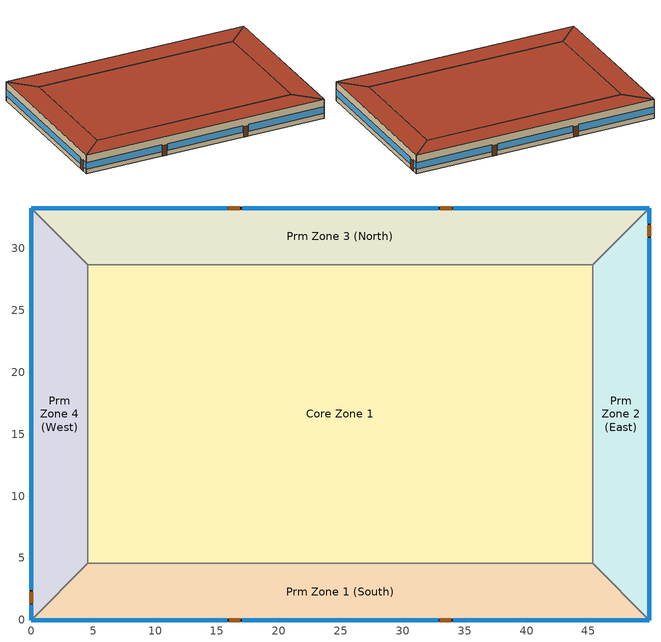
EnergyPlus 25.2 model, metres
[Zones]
Core Zone 1
 floor ground (Slab-on-grade Type 1): 45.34,28.7 45.34,4.57 4.57,4.57 4.57,28.7 z0
 wall to Prm Zone 2 (East) (Interior Wall): 45.34,4.57 45.34,28.7 z0:3.96
 wall to Prm Zone 3 (North) (Interior Wall): 45.34,28.7 4.57,28.7 z0:3.96
 wall to Prm Zone 1 (South) (Interior Wall): 4.57,4.57 45.34,4.57 z0:3.96
 wall to Prm Zone 4 (West) (Interior Wall): 4.57,28.7 4.57,4.57 z0:3.96
 roof outside (Roof Type 1): 45.34,4.57 45.34,28.7 4.57,28.7 4.57,4.57 z3.96
Prm Zone 2 (East)
 floor ground (Slab-on-grade Type 1): 49.91,33.27 49.91,0 45.34,4.57 45.34,28.7 z0
 wall outside (Exterior Wall Type 2): 49.91,0 49.91,33.27 z0:3.96
 wall to Prm Zone 1 (South) (Interior Wall): 45.34,4.57 49.91,0 z0:3.96
 wall to Prm Zone 3 (North) (Interior Wall): 49.91,33.27 45.34,28.7 z0:3.96
 window (Vertical Fenestration Type 1): 49.91,0 49.91,30.84 / 49.91,32.05 49.91,33.27 z1:2.4
 door (Swinging Door): 49.91,30.99 49.91,31.9 z0:2.13
 roof outside (Roof Type 1): 49.91,0 49.91,33.27 45.34,28.7 45.34,4.57 z3.96
Prm Zone 3 (North)
 floor ground (Slab-on-grade Type 2): 49.91,33.27 45.34,28.7 4.57,28.7 0,33.27 z0
 wall outside (Exterior Wall Type 3): 49.91,33.27 0,33.27 z0:3.96
 wall to Prm Zone 4 (West) (Interior Wall): 0,33.27 4.57,28.7 z0:3.96
 window (Vertical Fenestration Type 1): 49.91,33.27 34.09,33.27 / 32.87,33.27 17.04,33.27 / 15.82,33.27 0,33.27 z1:2.4
 door (Swinging Door): 33.94,33.27 33.03,33.27 / 16.84,33.27 15.93,33.27 z0:2.13
 roof outside (Roof Type 2): 45.34,28.7 49.91,33.27 0,33.27 4.57,28.7 z3.96
Prm Zone 1 (South)
 floor ground (Slab-on-grade Type 1): 45.34,4.57 49.91,0 0,0 4.57,4.57 z0
 wall outside (Exterior Wall Type 1): 0,0 49.91,0 z0:3.96
 wall to Prm Zone 4 (West) (Interior Wall): 4.57,4.57 0,0 z0:3.96
 window (Vertical Fenestration Type 1): 34.09,0 49.91,0 / 0,0 15.82,0 / 17.04,0 32.87,0 z1:2.4
 door (Swinging Door): 33.01,0 33.93,0 / 15.98,0 16.9,0 z0:2.13
 roof outside (Roof Type 1): 49.91,0 45.34,4.57 4.57,4.57 0,0 z3.96
Prm Zone 4 (West)
 floor ground (Slab-on-grade Type 2): 0,33.27 4.57,28.7 4.57,4.57 0,0 z0
 wall outside (Exterior Wall Type 3): 0,33.27 0,0 z0:3.96
 window (Vertical Fenestration Type 1): 0,33.27 0,2.44 / 0,1.22 0,0 z1:2.4
 door (Swinging Door): 0,2.28 0,1.37 z0:2.13
 roof outside (Roof Type 3): 0,0 4.57,4.57 4.57,28.7 0,33.27 z3.96
[Building]
Model for 229 Test Cases: Loads convergence tolerance value=0.04; Maximum number of warmup days=25; Minimum number of warmup days=6; North axis=0; Solar distribution=FullInteriorAndExterior; Temperature convergence tolerance value=0.2; Terrain=City
[Site:GroundTemperature:BuildingSurface]
21, 21, 21, 21, 21, 21, 21, 21, 21, 21, 21, 21
[Site:Location]
Denver Intl AP: Elevation=1650; Latitude=39.833; Longitude=-104.65; Time zone=-7
[SizingPeriod:DesignDay] Barometric pressure=83009; Begin environment reset mode=FullResetAtBeginEnvironment; Day of month=21; Daylight saving time indicator=No; Dry bulb temperature range modifier type=DefaultMultipliers; Rain indicator=No; Snow indicator=No
Name | Daily dry bulb temperature range | Day type | Humidity condition type | Maximum dry bulb temperature | Month | Solar model indicator | Wetbulb or dewpoint at maximum dry bulb | Wind direction | Wind speed | Enthalpy at maximum dry bulb | Sky clearness
Denver.Intl.AP Ann Clg 1% Condns DB=>MWB | 17.3 | SummerDesignDay | WetBulb | 33.5 | 7 | ASHRAETau2017 | 15.4 | 20 | 4.2
Denver.Intl.AP Ann Clg 1% Condns DP=>MDB | 15.3 | SummerDesignDay | DewPoint | 19.9 | 7 | ASHRAETau2017 | 15 | 20 | 4.2
Denver.Intl.AP Ann Clg 1% Condns Enth=>MDB | 15.3 | SummerDesignDay | Enthalpy | 26.8 | 7 | ASHRAETau2017 |  | 20 | 4.2 | 55800
Denver.Intl.AP Ann Clg 1% Condns WB=>MDB | 14.8 | SummerDesignDay | WetBulb | 27 | 7 | ASHRAETau2017 | 17.6 | 20 | 4.2
Denver.Intl.AP Ann Htg 99% Condns DB | 0 | WinterDesignDay | WetBulb | -14.6 | 12 | ASHRAEClearSky | -14.6 | 230 | 3.4 |  | 0
Denver.Intl.AP Ann Htg Wind 99% Condns WS=>MCDB | 0 | WinterDesignDay | WetBulb | 2.7 | 12 | ASHRAEClearSky | 2.7 | 230 | 11.8 |  | 0
Denver.Intl.AP Ann Hum_n 99% Condns DP=>MCDB | 0 | WinterDesignDay | DewPoint | -6.5 | 12 | ASHRAEClearSky | -19.6 | 230 | 3.4 |  | 0
[Construction]
Exterior Wall Type 1: Exterior Wall Type 1 Stucco, Exterior Wall Type 1 Gypsum Board, Exterior Wall Type 1 Insulation, Exterior Wall Type 1 Gypsum Board
Exterior Wall Type 2: Exterior Wall Type 2 Stucco, Exterior Wall Type 2 Gypsum Board, Exterior Wall Type 2 Insulation, Exterior Wall Type 2 Gypsum Board
Exterior Wall Type 3: Exterior Wall Type 3 Total surface-to-surface thermal resistance
Interior Furnishings: Wood 6in
Interior Wall: Interior Wall surface-to-surface thermal resistance
Roof Type 1: Roof Type 1 Metal Deck, Roof Type 1 Continuous Insulation, Roof Type 1 Built-up roofing
Roof Type 2: Roof Type 2 Metal Deck, Roof Type 2 Continuous Insulation, Roof Type 2 Built-up roofing
Roof Type 3: Roof Type 3 Total surface-to-surface thermal resistance
Slab-on-grade Type 1: Slab-on-grade Type 1 Concrete
Slab-on-grade Type 2: Slab-on-grade Type 2 Concrete, Insulation for Slab on grade Type 2
Swinging Door: Opaque Door Panel
Vertical Fenestration Type 1: Vertical Fenestration Type 1 simple material
[Material] Solar absorptance=0.7; Thermal absorptance=0.9
Name | Conductivity | Density | Roughness | Specific heat | Thickness | Visible absorptance
Exterior Wall Type 1 Gypsum Board | 0.16 | 800 | MediumSmooth | 1090 | 0.0159 | 0.7
Exterior Wall Type 1 Insulation | 0.037 | 9.6 | Smooth | 838 | 0.062 | 0.7
Exterior Wall Type 1 Stucco; Exterior Wall Type 2 Stucco | 0.72 | 1856 | Smooth | 840 | 0.0254 | 0.7
Exterior Wall Type 2 Gypsum Board | 0.16 | 800 | MediumSmooth | 1090 | 0.099 | 0.7
Exterior Wall Type 2 Insulation | 0.037 | 9.6 | Smooth | 838 | 0.179 | 0.7
Insulation for Slab on grade Type 2 | 0.04 | 91.31 | Smooth | 838 | 0.1143 | 0.7
Roof Type 1 Built-up roofing | 0.16 | 1120 | VeryRough | 1460 | 0.0095 | 0.7
Roof Type 1 Continuous Insulation | 0.02 | 32 | Smooth | 922 | 0.0527 | 0.7
Roof Type 1 Metal Deck; Roof Type 2 Metal Deck | 45.28 | 7824 | Smooth | 500 | 0.0008 | 0.2
Roof Type 2 Continuous Insulation | 0.02 | 32 | Smooth | 922 | 0.106 | 0.7
Slab-on-grade Type 1 Concrete; Slab-on-grade Type 2 Concrete | 2.31 | 2322 | MediumSmooth | 832 | 0.1016 | 0.8
Wood 6in | 0.12 | 540 | MediumSmooth | 1210 | 0.15 | 0.7
[Material:NoMass] Solar absorptance=0.7; Thermal absorptance=0.9; Visible absorptance=0.7
Name | Roughness | Thermal resistance
Exterior Wall Type 3 Total surface-to-surface thermal resistance | Smooth | 1.95
Interior Wall surface-to-surface thermal resistance | Smooth | 0.35
Opaque Door Panel | MediumRough | 0.475964
Roof Type 2 Built-up roofing | Smooth | 0.059
Roof Type 3 Total surface-to-surface thermal resistance | Smooth | 2.66
[WindowMaterial:SimpleGlazingSystem]
Vertical Fenestration Type 1 simple material: Solar heat gain coefficient=0.387; U factor=3.29; Visible transmittance=0.417
[Coil:Cooling:DX:SingleSpeed] 2017 rated evaporator fan power per volume flow rate=773.3; 2023 rated evaporator fan power per volume flow rate=934.4; Availability schedule=Always On Discrete hvac_library; Basin heater capacity=0; Basin heater setpoint temperature=10; Condenser type=AirCooled; Crankcase heater capacity=0; Energy input ratio function of flow fraction curve=OS:Curve:Quadratic 12; Energy input ratio function of temperature curve=OS:Curve:Biquadratic 10; Evaporative condenser air flow rate=Autosize; Evaporative condenser effectiveness=0; Evaporative condenser pump rated power consumption=Autosize; Gross rated cooling cop=3.55; Gross rated sensible heat ratio=Autosize; Gross rated total cooling capacity=17584.3; Latent capacity time constant=0; Maximum cycling rate=0; Maximum outdoor dry bulb temperature for crankcase heater operation=0; Minimum outdoor dry bulb temperature for compressor operation=-25; Nominal time for condensate removal to begin=0; Part load fraction correlation curve=OS:Curve:Quadratic 13; Rated air flow rate=0.943895; Ratio of initial moisture evaporation rate and steady state latent capacity=0; Total cooling capacity function of flow fraction curve=OS:Curve:Quadratic 11; Total cooling capacity function of temperature curve=OS:Curve:Biquadratic 9
PTHP 1 Spd DX Clg Coil; PTHP 1 Spd DX Clg Coil 1; PTHP 1 Spd DX Clg Coil 2; PTHP 1 Spd DX Clg Coil 3; PTHP 1 Spd DX Clg Coil 4
[Coil:Heating:DX:SingleSpeed] 2017 rated supply fan power per volume flow rate=773.3; 2023 rated supply fan power per volume flow rate=934.4; Availability schedule=Always On Discrete hvac_library; Crankcase heater capacity=0; Defrost control=Timed; Defrost strategy=Resistive; Defrost time period fraction=0.166667; Energy input ratio function of flow fraction curve=OS:Curve:Quadratic 15; Energy input ratio function of temperature curve=OS:Curve:Biquadratic 12; Gross rated heating capacity=17584.3; Gross rated heating cop=3.35; Heating capacity function of flow fraction curve=OS:Curve:Quadratic 14; Heating capacity function of temperature curve=OS:Curve:Biquadratic 11; Maximum outdoor dry bulb temperature for crankcase heater operation=10; Maximum outdoor dry bulb temperature for defrost operation=5; Minimum outdoor dry bulb temperature for compressor operation=-8; Part load fraction correlation curve=OS:Curve:Quadratic 16; Rated air flow rate=0.943895; Resistive defrost heater capacity=2000
PTHP 1 Spd DX Htg Coil; PTHP 1 Spd DX Htg Coil 1; PTHP 1 Spd DX Htg Coil 2; PTHP 1 Spd DX Htg Coil 3; PTHP 1 Spd DX Htg Coil 4
[Coil:Heating:Fuel] Availability schedule=Always On Discrete hvac_library; Fuel type=NaturalGas; Nominal capacity=Autosize; Off cycle parasitic fuel load=5e-324; On cycle parasitic electric load=5e-324
Name | Burner efficiency
PTHP Elec REPLACE WITH GAS Htg Backup Coil1; PTHP Elec REPLACE WITH GAS Htg Backup Coil3; PTHP Elec REPLACE WITH GAS Htg Backup Coil4; PTHP Elec REPLACE WITH GAS Htg Backup Coil9 | 1
PTHP Elec REPLACE WITH GAS Htg Backup Coil2 | 0.8
[DesignSpecification:OutdoorAir] Outdoor air flow air changes per hour=0; Outdoor air flow per person=0; Outdoor air flow per zone=0.0943895; Outdoor air flow per zone floor area=0; Outdoor air method=Sum
Core_Zone_Design_OA; Perimeter_Zone_1_Design_OA; Perimeter_Zone_2_Design_OA; Perimeter_Zone_3_Design_OA; Perimeter_Zone_4_Design_OA
[DesignSpecification:OutdoorAir:SpaceList]
Name | Space design specification outdoor air object name 1 | Space name 1
Core Zone 1 DSOA Space List | Core_Zone_Design_OA | Core_Space_1
Prm Zone 1 (South) DSOA Space List | Perimeter_Zone_1_Design_OA | Perimeter_Space_1
Prm Zone 2 (East) DSOA Space List | Perimeter_Zone_2_Design_OA | Perimeter_Space_2
Prm Zone 3 (North) DSOA Space List | Perimeter_Zone_3_Design_OA | Perimeter_Space_3
Prm Zone 4 (West) DSOA Space List | Perimeter_Zone_4_Design_OA | Perimeter_Space_4
[DesignSpecification:ZoneAirDistribution] Minimum zone ventilation efficiency=0; Zone air distribution effectiveness in cooling mode=0.8; Zone air distribution effectiveness in heating mode=0.8
Core Zone 1 Design Spec Zone Air Dist; Prm Zone 1 (South) Design Spec Zone Air Dist; Prm Zone 2 (East) Design Spec Zone Air Dist; Prm Zone 3 (North) Design Spec Zone Air Dist; Prm Zone 4 (West) Design Spec Zone Air Dist
[ElectricEquipment] Design level calculation method=Watts/Area; End use subcategory=GeneralEquipment; Fraction latent=0; Fraction lost=0; Fraction radiant=0.2; Watts per floor area=8.07
Name | Schedule | Zone or zonelist or space or spacelist
Core_bottom Elec Equip | Core_Space_Elec_Equip_Sch | Core_Space_1
Perimeter_bot_ZN_1 Elec Equip | Perimeter_Space_1_Elec_Equip_Sch | Perimeter_Space_1
Perimeter_bot_ZN_2 Elec Equip | Perimeter_Space_2_Elec_Equip_Sch | Perimeter_Space_2
Perimeter_bot_ZN_3 Elec Equip | Perimeter_Space_3_Elec_Equip_Sch | Perimeter_Space_3
Perimeter_bot_ZN_4 Elec Equip | Perimeter_bot_ZN_4 Elec Equip Sch | Perimeter_Space_4
[EnergyManagementSystem:Sensor]
EFC_meter: Output variable or output meter=Electricity:Facility
[Fan:ConstantVolume] Availability schedule=Always On Discrete hvac_library; Fan total efficiency=0.7; Maximum flow rate=0.943895; Motor efficiency=0.9; Motor in airstream fraction=1; Pressure rise=445
PTHP CV Fan; PTHP CV Fan 1; PTHP CV Fan 2; PTHP CV Fan 3; PTHP CV Fan 4
[InternalMass] Construction=Interior Furnishings
Name | Zone or zonelist | Space or spacelist | Surface area
Core_bottom Internal Mass | Core Zone 1 | Core_Space_1 | 1967.31
Perimeter_bot_ZN_1 Internal Mass | Prm Zone 1 (South) | Perimeter_Space_1 | 414.719
Perimeter_bot_ZN_2 Internal Mass | Prm Zone 2 (East) | Perimeter_Space_2 | 262.544
Perimeter_bot_ZN_3 Internal Mass | Prm Zone 3 (North) | Perimeter_Space_3 | 414.719
Perimeter_bot_ZN_4 Internal Mass | Prm Zone 4 (West) | Perimeter_Space_4 | 262.544
[Lights] Design level calculation method=Watts/Area; End use subcategory=GeneralLights; Fraction radiant=0.7; Fraction replaceable=1; Fraction visible=0.2; Return air fraction=0; Watts per floor area=11.033
Name | Schedule | Zone or zonelist or space or spacelist
Core_bottom Lighting | Core_Space_Lighting_Sch | Core_Space_1
Perimeter_bot_ZN_1 Lighting | Perimeter_Space_1_Lighting_Sch | Perimeter_Space_1
Perimeter_bot_ZN_2 Lighting | Perimeter_Space_2_Lighting_Sch | Perimeter_Space_2
Perimeter_bot_ZN_3 Lighting | Perimeter_Space_3_Lighting_Sch | Perimeter_Space_3
Perimeter_bot_ZN_4 Lighting | Perimeter_Space_4_Lighting_Sch | Perimeter_Space_4
[People] Activity level schedule=People heating rate; Fraction radiant=0.3; Number of people calculation method=People/Area; People per floor area=0.0538196; Sensible heat fraction=0.55
Name | Number of people schedule | Zone or zonelist or space or spacelist
Core_bottom People | Core_Space Occupant Sch | Core_Space_1
Perimeter_bot_ZN_1 People | Perimeter_Space_1_Occupant_Sch | Perimeter_Space_1
Perimeter_bot_ZN_2 People | Perimeter_Space_2_Occupant_Sch | Perimeter_Space_2
Perimeter_bot_ZN_3 People | Perimeter_Space_3_Occupant_Sch | Perimeter_Space_3
Perimeter_bot_ZN_4 People | Perimeter_Space_4_Occupant_Sch | Perimeter_Space_4
[Sizing:Zone] Account for dedicated outdoor air system=No; Cooling design air flow method=DesignDay; Cooling design air flow rate=0; Cooling minimum air flow=0; Cooling minimum air flow fraction=0; Cooling minimum air flow per zone floor area=0.000762; Heating design air flow method=DesignDayWithLimit; Heating design air flow rate=0; Heating maximum air flow=0; Heating maximum air flow fraction=0.5; Heating maximum air flow per zone floor area=0; Type of space sum to use=Coincident; Zone cooling design supply air humidity ratio=0.0085; Zone cooling design supply air humidity ratio difference=0.005; Zone cooling design supply air temperature=12.7778; Zone cooling design supply air temperature input method=SupplyAirTemperature; Zone heating design supply air humidity ratio=0.008; Zone heating design supply air temperature=32.2222; Zone heating design supply air temperature difference=11.11; Zone heating design supply air temperature input method=SupplyAirTemperature; Zone humidification design supply air humidity ratio difference=0.005; Zone latent cooling design supply air humidity ratio input method=HumidityRatioDifference; Zone latent heating design supply air humidity ratio input method=HumidityRatioDifference; Zone load sizing method=Sensible Load Only No Latent Load
Name | Design specification outdoor air object | Design specification zone air distribution object | Zone cooling design supply air temperature difference
Core Zone 1 | Core Zone 1 DSOA Space List | Core Zone 1 Design Spec Zone Air Dist | 8.33333
Prm Zone 1 (South) | Prm Zone 1 (South) DSOA Space List | Prm Zone 1 (South) Design Spec Zone Air Dist | 11.1111
Prm Zone 2 (East) | Prm Zone 2 (East) DSOA Space List | Prm Zone 2 (East) Design Spec Zone Air Dist | 11.1111
Prm Zone 3 (North) | Prm Zone 3 (North) DSOA Space List | Prm Zone 3 (North) Design Spec Zone Air Dist | 11.1111
Prm Zone 4 (West) | Prm Zone 4 (West) DSOA Space List | Prm Zone 4 (West) Design Spec Zone Air Dist | 11.1111
[Space]
Name | Zone
Core_Space_1 | Core Zone 1
Perimeter_Space_1 | Prm Zone 1 (South)
Perimeter_Space_2 | Prm Zone 2 (East)
Perimeter_Space_3 | Prm Zone 3 (North)
Perimeter_Space_4 | Prm Zone 4 (West)
[ThermostatSetpoint:DualSetpoint] Cooling setpoint temperature schedule=Cooling Themostat Setpoint; Heating setpoint temperature schedule=Heating Thermostat Setpoint
Core_bottom Setpoints; Perimeter_bot_ZN_1 Setpoints; Perimeter_bot_ZN_2 Setpoints; Perimeter_bot_ZN_3 Setpoints; Perimeter_bot_ZN_4 Setpoints
[Zone] Ceiling height=3.96; Multiplier=1; Part of total floor area=Yes
Core Zone 1; Prm Zone 1 (South); Prm Zone 2 (East); Prm Zone 3 (North); Prm Zone 4 (West)
[ZoneControl:Thermostat] Temperature difference between cutout and setpoint=0
Name | Zone or zonelist | Control 1 | Control type schedule
Core Zone 1 Thermostat | Core Zone 1 | Core_bottom Setpoints | Core Zone 1 Thermostat Schedule
Prm Zone 1 (South) Thermostat | Prm Zone 1 (South) | Perimeter_bot_ZN_1 Setpoints | Prm Zone 1 (South) Thermostat Schedule
Prm Zone 2 (East) Thermostat | Prm Zone 2 (East) | Perimeter_bot_ZN_2 Setpoints | Prm Zone 2 (East) Thermostat Schedule
Prm Zone 3 (North) Thermostat | Prm Zone 3 (North) | Perimeter_bot_ZN_3 Setpoints | Prm Zone 3 (North) Thermostat Schedule
Prm Zone 4 (West) Thermostat | Prm Zone 4 (West) | Perimeter_bot_ZN_4 Setpoints | Prm Zone 4 (West) Thermostat Schedule
[Zone equipment]
Core Zone 1: Core_Zone_PTHP
Prm Zone 1 (South): Perimeter_Zone_1_PTHP
Prm Zone 2 (East): Perimeter_Zone_2_PTHP
Prm Zone 3 (North): Perimeter_Zone_3_PTHP
Prm Zone 4 (West): Perimeter_Zone_4_PTHP
[ZoneHVAC:PackagedTerminalHeatPump] Cooling convergence tolerance=0.001; Cooling outdoor air flow rate=0.283168; Cooling supply air flow rate=0.943895; Fan placement=DrawThrough; Heating convergence tolerance=0.001; Heating outdoor air flow rate=0.283168; Heating supply air flow rate=0.943895; Maximum outdoor dry bulb temperature for supplemental heater operation=21; Maximum supply air temperature from supplemental heater=Autosize; No load outdoor air flow rate=0.283168; No load supply air flow rate=0.943895; No load supply air flow rate control set to low speed=Yes; Supply air fan operating mode schedule=Always On Discrete hvac_library
Name | Availability schedule | Cooling coil | Heating coil | Supplemental heating coil | Supply air fan
Core_Zone_PTHP | Core_Space Occupant Sch | PTHP 1 Spd DX Clg Coil | PTHP 1 Spd DX Htg Coil | PTHP Elec REPLACE WITH GAS Htg Backup Coil2 | PTHP CV Fan
Perimeter_Zone_1_PTHP | Perimeter_Space_1_Occupant_Sch | PTHP 1 Spd DX Clg Coil 2 | PTHP 1 Spd DX Htg Coil 2 | PTHP Elec REPLACE WITH GAS Htg Backup Coil3 | PTHP CV Fan 2
Perimeter_Zone_2_PTHP | Perimeter_Space_2_Occupant_Sch | PTHP 1 Spd DX Clg Coil 4 | PTHP 1 Spd DX Htg Coil 4 | PTHP Elec REPLACE WITH GAS Htg Backup Coil9 | PTHP CV Fan 4
Perimeter_Zone_3_PTHP | Perimeter_Space_3_Occupant_Sch | PTHP 1 Spd DX Clg Coil 1 | PTHP 1 Spd DX Htg Coil 1 | PTHP Elec REPLACE WITH GAS Htg Backup Coil4 | PTHP CV Fan 1
Perimeter_Zone_4_PTHP | Perimeter_Space_4_Occupant_Sch | PTHP 1 Spd DX Clg Coil 3 | PTHP 1 Spd DX Htg Coil 3 | PTHP Elec REPLACE WITH GAS Htg Backup Coil1 | PTHP CV Fan 3
[ZoneInfiltration:DesignFlowRate] Constant term coefficient=0; Velocity term coefficient=0
Name | Air changes per hour | Design flow rate calculation method | Zone or zonelist or space or spacelist | Flow rate per exterior surface area | Flow rate per floor area | Schedule
Infiltration_Method_1_Core_Zone | 0 | AirChanges/Hour | Core_Space_1
Infiltration_Method_1_Zone_1 | 0.5 | AirChanges/Hour | Perimeter_Space_1
Infiltration_Method_2_Zone_2 |  | Flow/ExteriorWallArea | Perimeter_Space_2 | 0.000586232
Infiltration_Method_3_Zone_3 |  | Flow/Area | Perimeter_Space_3 |  | 0.000388417 | Constant Schedule
Infiltration_Method_3_Zone_4 |  | Flow/Area | Perimeter_Space_4 |  | 0.000409092 | Constant Schedule
[Curve:Biquadratic]
Name | Maximum value of x | Maximum value of y | Minimum value of x | Minimum value of y | Coefficient1 constant | Coefficient2 x | Coefficient3 x 2 | Coefficient4 y | Coefficient5 y 2 | Coefficient6 x y
OS:Curve:Biquadratic 9 | 22 | 46 | 17 | 13 | 0.42415 | 0.04426 | -0.00042 | 0.00333 | -8e-05 | -0.00021
OS:Curve:Biquadratic 10 | 22 | 46 | 17 | 13 | 1.23649 | -0.02431 | 0.00057 | -0.01434 | 0.00063 | -0.00038
OS:Curve:Biquadratic 11 | 1 | 1 | 0 | 0 | 0.758746 | 0 | 0 | 0.027626 | 0.000148716 | 0
OS:Curve:Biquadratic 12 | 20 | 1 | -20 | 0 | 1.19248 | -0.0300438 | 0.00103745 | 0 | 0 | 0
[Curve:Quadratic]
Name | Maximum value of x | Minimum value of x | Coefficient1 constant | Coefficient2 x | Coefficient3 x 2
OS:Curve:Quadratic 11 | 1.13877 | 0.75918 | 0.77136 | 0.34053 | -0.11088
OS:Curve:Quadratic 12 | 1.13877 | 0.75918 | 1.2055 | -0.32953 | 0.12308
OS:Curve:Quadratic 13 | 1 | 0 | 0.771 | 0.229 | 0
OS:Curve:Quadratic 14 | 1.5 | 0.5 | 0.84 | 0.16 | 0
OS:Curve:Quadratic 15 | 1 | 0 | 1.3824 | -0.4336 | 0.0512
OS:Curve:Quadratic 16 | 1 | 0 | 0.85 | 0.15 | 0
[Schedule:Compact]
Core Zone 1 Thermostat Schedule; Prm Zone 1 (South) Thermostat Schedule; Prm Zone 2 (East) Thermostat Schedule; Prm Zone 3 (North) Thermostat Schedule; Prm Zone 4 (West) Thermostat Schedule: Through: 12/31, For: AllDays, Until: 24:00, 4
Core_Space Occupant Sch; Perimeter_Space_1_Occupant_Sch; Perimeter_Space_2_Occupant_Sch; Perimeter_Space_3_Occupant_Sch; Perimeter_Space_4_Occupant_Sch: Through: 12/31, For: Weekdays, Until: 06:00, 0, Until: 07:00, 0.1, Until: 08:00, 0.2, Until: 10:00, 0.95, Until: 11:00, 0.975703, Until: 12:00, 0.95, Until: 13:00, 0.513528, Until: 14:00, 0.95, Until: 15:00, 0.975703, Until: 17:00, 0.95, Until: 18:00, 0.3, Until: 22:00, 0.1, Until: 23:00, 0.05, Until: 24:00, 0.05, For: Saturday, Until: 06:00, 0, Until: 07:00, 0.1, Until: 08:00, 0.1, Until: 10:00, 0.3, Until: 11:00, 0.308117, Until: 12:00, 0.3, Until: 13:00, 0.102706, Until: 14:00, 0.1, Until: 15:00, 0.102706, Until: 17:00, 0.1, Until: 18:00, 0.05, Until: 19:00, 0.05, Until: 24:00, 0, For: SummerDesignDay, Until: 06:00, 1e-09, Until: 22:00, 1, Until: 24:00, 0.05, For: WinterDesignDay, Until: 24:00, 0, For:Sunday Holidays AllOtherDays, Until: 06:00, 0, Until: 18:00, 0.05, Until: 24:00, 0
Core_Space_Elec_Equip_Sch; Perimeter_Space_1_Elec_Equip_Sch; Perimeter_Space_2_Elec_Equip_Sch; Perimeter_Space_3_Elec_Equip_Sch; Perimeter_bot_ZN_4 Elec Equip Sch: Through: 12/31, For: Weekdays, Until: 06:00, 0.307674, Until: 08:00, 0.381235, Until: 12:00, 0.857778, Until: 13:00, 0.76247, Until: 17:00, 0.857778, Until: 18:00, 0.476543, Until: 24:00, 0.381235, For: SummerDesignDay, Until: 24:00, 1, For: Saturday, Until: 06:00, 0.230755, Until: 08:00, 0.381235, Until: 12:00, 0.476543, Until: 17:00, 0.33358, Until: 19:00, 0.285926, Until: 24:00, 0.230755, For: WinterDesignDay, Until: 24:00, 0, For: Sunday Holidays AllOtherDays, Until: 06:00, 0.230755, Until: 18:00, 0.285926, Until: 24:00, 0.230755
Core_Space_Lighting_Sch; Perimeter_Space_1_Lighting_Sch; Perimeter_Space_2_Lighting_Sch; Perimeter_Space_3_Lighting_Sch; Perimeter_Space_4_Lighting_Sch: Through: 12/31, For: Weekdays, Until: 5:00, 0.05, Until: 6:00, 0.1, Until: 7:00, 0.0862326, Until: 8:00, 0.258698, Until: 17:00, 0.776093, Until: 18:00, 0.431163, Until: 20:00, 0.258698, Until: 22:00, 0.172465, Until: 23:00, 0.0862326, Until: 24:00, 0.0431163, For: SummerDesignDay, Until: 24:00, 1, For: Saturday, Until: 6:00, 0.05, Until: 8:00, 0.0862326, Until: 12:00, 0.258698, Until: 17:00, 0.129349, Until: 19:00, 0.0431163, Until: 24:00, 0.05, For: WinterDesignDay, Until: 24:00, 0, For: Sunday Holidays AllOtherDays, Until: 6:00, 0.05, Until: 18:00, 0.0431163, Until: 24:00, 0.05
[Schedule:Constant]
Name | Hourly value
Always On Discrete hvac_library | 1
People heating rate | 120
[Schedule:Day:Interval]
Saturdays: 05:00, 26.7, 17:00, 24, 24:00, 26.7, No
Saturdays 1: 05:00, 15.6, 17:00, 21, 24:00, 15.6, No
Schedule Day 6; Schedule Day 8; Schedule Day 9: 24:00, 1, No
Schedule Day 10: 24:00, 21.1111, No
Schedule Day 11: 24:00, 23.8889, No
Sundays: 24:00, 26.7, No
Sundays 2: 24:00, 15.6, No
Weekday: 05:00, 15.6, 22:00, 21, 24:00, 15.6, No
Weekdays: 05:00, 26.7, 22:00, 24, 24:00, 26.1005, No
[Schedule:Week:Daily]
Constant Schedule Week Rule - Jan1-Dec31: Schedule Day 6, Schedule Day 6, Schedule Day 6, Schedule Day 6, Schedule Day 6, Schedule Day 6, Schedule Day 6, Schedule Day 6, Schedule Day 8, Schedule Day 9, Schedule Day 6, Schedule Day 6
Cooling Themostat Setpoint Week Rule - Jan1-Jan2: Weekdays, Weekdays, Weekdays, Weekdays, Weekdays, Weekdays, Saturdays, Weekdays, Schedule Day 11, Weekdays, Weekdays, Weekdays
Cooling Themostat Setpoint Week Rule - Jan3-Dec31: Sundays, Weekdays, Weekdays, Weekdays, Weekdays, Weekdays, Saturdays, Weekdays, Schedule Day 11, Weekdays, Weekdays, Weekdays
Heating Thermostat Setpoint Week Rule - Jan1-Jan2: Weekday, Weekday, Weekday, Weekday, Weekday, Weekday, Saturdays 1, Weekday, Weekday, Schedule Day 10, Weekday, Weekday
Heating Thermostat Setpoint Week Rule - Jan3-Dec31: Sundays 2, Weekday, Weekday, Weekday, Weekday, Weekday, Saturdays 1, Weekday, Weekday, Schedule Day 10, Weekday, Weekday
[Schedule:Year]
Constant Schedule: Constant Schedule Week Rule - Jan1-Dec31, 1, 1, 12, 31
Cooling Themostat Setpoint: Cooling Themostat Setpoint Week Rule - Jan1-Jan2, 1, 1, 1, 2, Cooling Themostat Setpoint Week Rule - Jan3-Dec31, 1, 3, 12, 31
Heating Thermostat Setpoint: Heating Thermostat Setpoint Week Rule - Jan1-Jan2, 1, 1, 1, 2, Heating Thermostat Setpoint Week Rule - Jan3-Dec31, 1, 3, 12, 31
